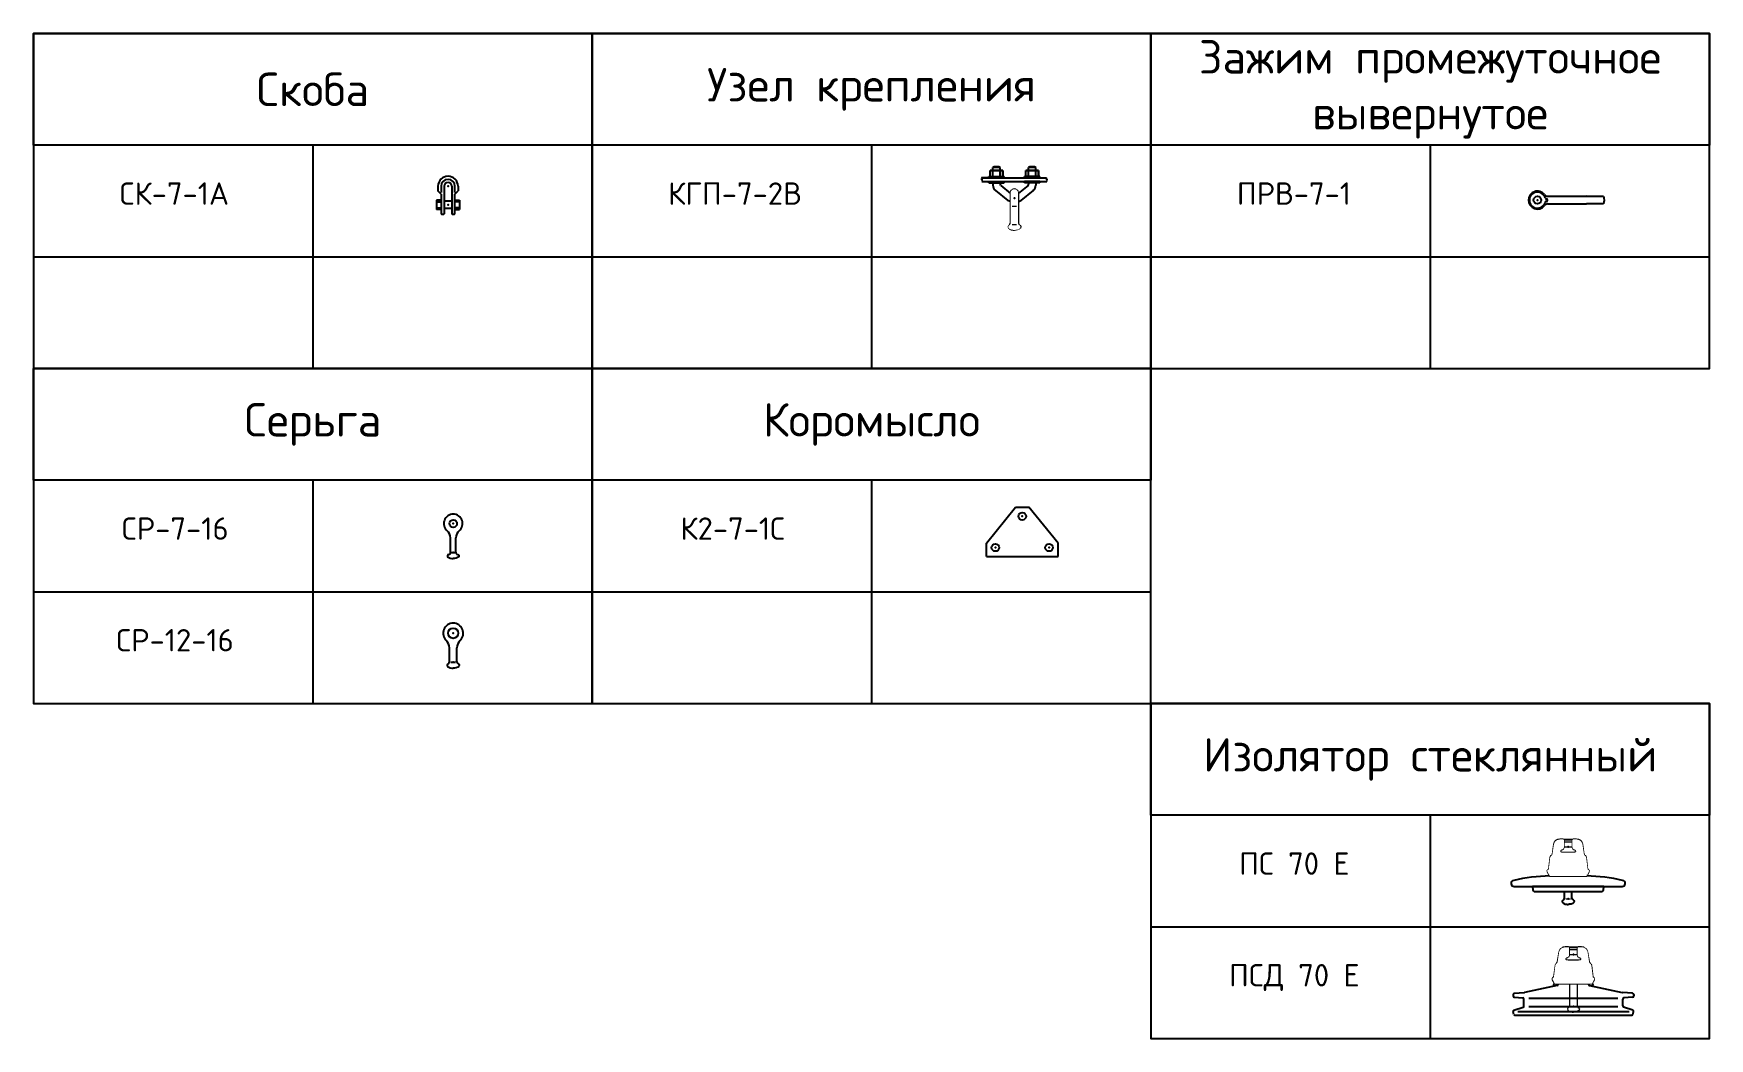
# Model space of a CAD drawing. Header units: millimetres. Extents: x -4267 to 5733, y 1696 to 6196.
# Drawn here: x 1983 to 5733, y 3946 to 6196 of the extents above; entities that cross this region are included whole.
import ezdxf

# ---------------------------------------------------------------- set-up
doc = ezdxf.new("R2010")
doc.units = ezdxf.units.MM
doc.set_wipeout_variables(frame=1)
for name, color, linetype, lineweight in [('OPP_0', 7, 'Continuous', 40), ('OPP_Арматура', 7, 'Continuous', 40), ('OPP_Тонкая', 94, 'Continuous', 9)]:
    doc.layers.add(name, color=color, linetype=linetype, lineweight=lineweight)
doc.styles.add('ГОСТ', font='isocpeur.ttf', dxfattribs={"height": 2.5})

# ---------------------------------------------------------------- blocks, each defined once
blk = doc.blocks.new('*U22')
at = {"layer": 'OPP_Арматура', "color": 0, "linetype": 'ByBlock', "lineweight": -2, "ltscale": 0.2}
for p, q in [((-6, -64.4), (-6, -32.2)), ((5.9, -64.4), (5.9, -32.2))]:
    blk.add_line(p, q, dxfattribs=at)
at = {"layer": 'OPP_Арматура', "color": 0, "linetype": 'ByBlock', "lineweight": -2}
blk.add_line((-4, -65), (4, -65), dxfattribs=at)
at = {"layer": 'OPP_Арматура', "color": 0, "linetype": 'ByBlock', "lineweight": -2, "ltscale": 0.2}
blk.add_circle((0, 0), 8.5, dxfattribs=at)
for centre, start, end in [((0, 0), 309.9162, 230.0838), ((-27, -32.2), 0, 50.0838), ((26.9, -32.2), 129.9162, 180)]:
    blk.add_arc(centre, 21, start, end, dxfattribs=at)
at = {"layer": 'OPP_Арматура', "color": 0, "linetype": 'ByBlock', "lineweight": -2}
for centre, start, end in [((-10.9, -64.6), 278.7877, 2.0925), ((10.9, -64.6), 177.9075, 261.2123)]:
    blk.add_arc(centre, 4.91, start, end, dxfattribs=at)
for points in [[(-10.1, -69.5), (-11.6, -69.8), (-15.8, -74.8), (-5.6, -78.3), (-0.9, -78.4), (0, -78.4)], [(10.1, -69.5), (11.6, -69.8), (15.8, -74.8), (5.6, -78.3), (0.9, -78.4), (0, -78.4)]]:
    blk.add_open_spline(points, degree=3, knots=[2.773022, 2.773022, 2.773022, 2.773022, 3.498799, 6.436139, 7.18065, 7.18065, 7.18065, 7.18065], dxfattribs=at)
at = {"layer": 'OPP_Арматура', "color": 0, "linetype": 'ByBlock', "lineweight": -2, "ltscale": 0.2}
for p in [(0, 0), (0, -65)]:
    blk.add_point(p, dxfattribs=at)
blk = doc.blocks.new('*U28')
at = {"layer": 'OPP_Арматура', "color": 0, "linetype": 'ByBlock', "lineweight": -2, "ltscale": 0.2}
for p, q in [((-8.5, 0.6), (-8.5, 32.4)), ((8.5, 0.6), (8.5, 32.4))]:
    blk.add_line(p, q, dxfattribs=at)
at = {"layer": 'OPP_Арматура', "color": 0, "linetype": 'ByBlock', "lineweight": -2}
blk.add_line((-5, 0), (5, 0), dxfattribs=at)
at = {"layer": 'OPP_Арматура', "color": 0, "linetype": 'ByBlock', "lineweight": -2, "ltscale": 0.2}
blk.add_circle((0, 65), 11.5, dxfattribs=at)
for centre, start, end in [((0, 65), 313.5422, 226.4578), ((-31, 32.4), 0, 46.4578), ((31, 32.4), 133.5422, 180)]:
    blk.add_arc(centre, 22.5, start, end, dxfattribs=at)
at = {"layer": 'OPP_Арматура', "color": 0, "linetype": 'ByBlock', "lineweight": -2}
for centre, start, end in [((-12.2, 0.6), 292.6944, 0), ((12.2, 0.6), 180, 247.3056)]:
    blk.add_arc(centre, 3.75, start, end, dxfattribs=at)
for points in [[(-10.8, -2.9), (-12.6, -3.7), (-15.8, -10.5), (-5.6, -13.3), (-0.9, -13.4), (0, -13.4)], [(10.8, -2.9), (12.6, -3.7), (15.8, -10.5), (5.6, -13.3), (0.9, -13.4), (0, -13.4)]]:
    blk.add_open_spline(points, degree=3, knots=[2.773022, 2.773022, 2.773022, 2.773022, 3.498799, 6.436139, 7.18065, 7.18065, 7.18065, 7.18065], dxfattribs=at)
at = {"layer": 'OPP_Арматура', "color": 0, "linetype": 'ByBlock', "lineweight": -2, "ltscale": 0.2}
for p in [(0, 65), (0, 0)]:
    blk.add_point(p, dxfattribs=at)
blk = doc.blocks.new('СК-7-1А')
at = {"layer": 'OPP_Арматура', "color": 0, "linetype": 'ByBlock', "lineweight": -2}
for p, q in [((-22.5, 41.5), (-22.5, 31)), ((-8.5, 41.5), (-8.5, -20.2)), ((8.5, 41.5), (8.5, -20.2)), ((22.5, 41.5), (22.5, 31)), ((-15.5, 10.5), (-25.5, 10.5)), ((-25.5, 10.5), (-25.5, -10.5)), ((-25.5, 6.5), (-15.5, 6.5)), ((-15.5, 24), (-22.5, 31)), ((-15.5, 24), (-15.5, -20.2)), ((8.5, 8), (-8.5, 8)), ((15.5, 24), (22.5, 31)), ((15.5, -20.2), (15.5, 24)), ((15.5, 10.5), (25.5, 10.5)), ((25.5, 6.5), (15.5, 6.5)), ((25.5, 10.5), (25.5, -10.5)), ((-25.5, -6.5), (-15.5, -6.5)), ((-15.5, -10.5), (-25.5, -10.5)), ((8.5, -8), (-8.5, -8)), ((25.5, -6.5), (15.5, -6.5)), ((15.5, -10.5), (25.5, -10.5))]:
    blk.add_line(p, q, dxfattribs=at)
at = {"layer": 'OPP_Арматура', "color": 0, "linetype": 'ByBlock', "lineweight": -2, "ltscale": 0.05}
for p, q in [((-15.5, 41.5), (-15.5, 27.8)), ((15.5, 27.8), (15.5, 41.5))]:
    blk.add_line(p, q, dxfattribs=at)
at = {"layer": 'OPP_Арматура', "color": 0, "linetype": 'ByBlock', "lineweight": -2}
for centre, radius, start, end in [((0, 41.5), 22.5, 0, 180), ((0, 41.5), 8.5, 0, 180), ((-12, -13.3), 7.72, 243.0571, 296.9429), ((12, -13.3), 7.72, 243.0571, 296.9429)]:
    blk.add_arc(centre, radius, start, end, dxfattribs=at)
at = {"layer": 'OPP_Арматура', "color": 0, "linetype": 'ByBlock', "lineweight": -2, "ltscale": 0.05}
blk.add_arc((0, 41.5), 15.5, 0, 180, dxfattribs=at)
at = {"layer": 'OPP_Арматура', "color": 0, "linetype": 'ByBlock', "lineweight": -2, "ltscale": 0.2}
for p in [(0, 41.5), (0, 0)]:
    blk.add_point(p, dxfattribs=at)
blk = doc.blocks.new('ПРВ-7-1')
at = {"layer": 'OPP_Арматура', "color": 0, "linetype": 'ByBlock', "lineweight": -2}
for p, q in [((20, 3), (19.4, 3)), ((23.6, 8.5), (110, 8.5)), ((111.7, 8), (110, 8.5)), ((148.3, 8), (111.7, 8)), ((20, -3), (19.4, -3)), ((23.6, -8.5), (110, -8.5)), ((111.7, -8), (110, -8.5)), ((148.3, -8), (111.7, -8))]:
    blk.add_line(p, q, dxfattribs=at)
blk.add_circle((0, 0), 8.5, dxfattribs=at)
for centre, radius, start, end in [((0, 0), 20, 38.0731, 321.9269), ((0, 0), 18, 14.4775, 345.5225), ((23.6, 18.5), 10, 218.0731, 270), ((19.4, 5), 2, 194.4775, 270), ((20, 0), 3, 270, 90), ((130, 0), 20, 336.4218, 23.5782), ((23.6, -18.5), 10, 90, 141.9269), ((19.4, -5), 2, 90, 165.5225)]:
    blk.add_arc(centre, radius, start, end, dxfattribs=at)
at = {"layer": 'OPP_Арматура', "color": 0, "linetype": 'ByBlock', "lineweight": -2, "ltscale": 0.2}
blk.add_point((0, 0), dxfattribs=at)
blk = doc.blocks.new('КГП-7-2В')
at = {"color": 0, "linetype": 'ByBlock', "lineweight": -2}
for p, q in [((-73.8, 45.4), (72.3, 45.4)), ((-57, 45.4), (-73.8, 45.4)), ((-57, 45.4), (-57, 48.7)), ((-57, 48.7), (-23, 48.7)), ((-57, 45.4), (-23, 45.4)), ((-54.3, 48.7), (-54.3, 62)), ((-54.3, 48.7), (-54.3, 62)), ((-54.3, 62), (-25.7, 62)), ((-25.7, 62), (-54.3, 62)), ((-45.2, 70.4), (-48, 68.6)), ((-48, 48.7), (-48, 68.6)), ((-32, 68.6), (-48, 68.6)), ((-34.8, 70.4), (-45.2, 70.4)), ((-32, 68.6), (-34.8, 70.4)), ((-32, 48.7), (-32, 68.6)), ((-25.7, 62), (-25.7, 48.7)), ((-25.7, 48.7), (-25.7, 62)), ((-23, 45.4), (-23, 48.7)), ((57, 48.7), (23, 48.7)), ((23, 45.4), (23, 48.7)), ((57, 45.4), (23, 45.4)), ((54.3, 62), (25.7, 62)), ((25.7, 62), (54.3, 62)), ((25.7, 48.7), (25.7, 62)), ((25.7, 48.7), (25.7, 62)), ((34.8, 70.4), (32, 68.6)), ((48, 68.6), (32, 68.6)), ((32, 48.7), (32, 68.6)), ((45.2, 70.4), (34.8, 70.4)), ((48, 68.6), (45.2, 70.4)), ((48, 48.7), (48, 68.6)), ((54.3, 48.7), (54.3, 62)), ((54.3, 62), (54.3, 48.7)), ((57, 45.4), (57, 48.7)), ((-72.7, 37.4), (72.7, 37.4)), ((-57, 34.1), (-57, 37.4)), ((-57, 37.4), (-23, 37.4)), ((-57, 34.1), (-23, 34.1)), ((-51.3, 34.1), (-51.3, 37.4)), ((-48, 34.1), (-48, 29.5)), ((-42.4, 17.1), (-14.7, -5.1)), ((-32, 34.1), (-32, 31.5)), ((-30.6, 28.5), (-8.5, 10.3)), ((-28.7, 34.1), (-28.7, 37.4)), ((-23, 34.1), (-23, 37.4)), ((-8.5, 11.5), (-8.5, -57)), ((30.6, 28.5), (8.5, 10.3)), ((8.5, 11.5), (8.5, -57)), ((42.4, 17.1), (14.3, -5.5)), ((23, 34.1), (23, 37.4)), ((57, 37.4), (23, 37.4)), ((57, 34.1), (23, 34.1)), ((28.7, 34.1), (28.7, 37.4)), ((32, 34.1), (32, 31.5)), ((48, 34.1), (48, 29.5)), ((51.3, 34.1), (51.3, 37.4)), ((57, 34.1), (57, 37.4))]:
    blk.add_line(p, q, dxfattribs=at)
for centre, radius, start, end in [((-31.2, 29.7), 16.9, 180.7329, 228.3405), ((-28, 31.5), 4, 180, 228.8407), ((0, 11.5), 8.5, 0, 180), ((28, 31.5), 4, 311.1593, 0), ((31.2, 29.7), 16.9, 311.6595, 359.2671), ((0.3, 32.4), 40.4, 248.1771, 257.4031), ((0.3, 32.4), 40.4, 281.6781, 290.3013), ((-12.2, -57), 3.75, 292.6944, 0), ((12.2, -57), 3.75, 180, 247.3056)]:
    blk.add_arc(centre, radius, start, end, dxfattribs=at)
at = {"color": 0, "linetype": 'ByBlock', "lineweight": 9}
for points in [[(-73.8, 45.4), (-75.1, 43.7), (-70.6, 40.9), (-72.7, 37.4)], [(72.3, 45.4), (70.5, 43.7), (74.2, 41), (72.7, 37.4)]]:
    blk.add_open_spline(points, degree=3, dxfattribs=at)
at = {"color": 0, "linetype": 'ByBlock', "lineweight": -2}
for points in [[(-10.8, -60.5), (-12.6, -61.3), (-15.8, -68.1), (-5.6, -70.9), (-0.9, -71), (0, -71)], [(10.8, -60.5), (12.6, -61.3), (15.8, -68.1), (5.6, -70.9), (0.9, -71), (0, -71)]]:
    blk.add_open_spline(points, degree=3, knots=[2.773022, 2.773022, 2.773022, 2.773022, 3.498799, 6.436139, 7.18065, 7.18065, 7.18065, 7.18065], dxfattribs=at)
at = {"layer": 'OPP_Арматура', "color": 0, "linetype": 'ByBlock', "lineweight": -2, "ltscale": 0.2}
for p in [(-72.7, 41.5), (72.6, 41.5)]:
    blk.add_point(p, dxfattribs=at)
at = {"color": 0, "linetype": 'ByBlock', "lineweight": -2}
blk.add_wipeout([(-8.5, 11.5), (-8.5, -57), (-8.9, -58.8), (-10, -60), (-10.8, -60.5), (-12.2, -61.4), (-13.3, -63.2), (-13.4, -65), (-12.8, -66.7), (-11.6, -68), (-9.2, -69.4), (-7, -70.1), (-5.1, -70.6), (-2.4, -70.9), (1.3, -71), (4, -70.7), (7.1, -70.1), (9.2, -69.4), (11, -68.4), (12.4, -67.2), (13.1, -66.1), (13.5, -64.7), (13, -62.4), (11.9, -61.1), (11.2, -60.6), (9.6, -59.7), (8.7, -58.2), (8.5, -57), (8.5, 10.3), (8.1, 14), (7.3, 15.8), (5.3, 18.2), (3.5, 19.3), (1.6, 19.9), (0, 20), (-1.8, 19.8), (-4.2, 18.9), (-6.2, 17.4), (-7.2, 16), (-8.1, 14)], dxfattribs=at)
at = {"color": 0, "linetype": 'ByBlock', "lineweight": 9}
for p, q in [((-5, -18), (5, -18)), ((-5, -58.6), (5, -58.6))]:
    blk.add_line(p, q, dxfattribs=at)
at = {"layer": 'OPP_Арматура', "color": 0, "linetype": 'ByBlock', "lineweight": -2, "ltscale": 0.2}
blk.add_point((0, 0), dxfattribs=at)
blk = doc.blocks.new('К2-7-1С')
at = {"layer": 'OPP_Арматура', "color": 0, "linetype": 'ByBlock', "lineweight": -2, "ltscale": 0.2}
for p, q in [((-80, -60), (-15, 20)), ((-15, 20), (15, 20)), ((80, -60), (15, 20)), ((-80, -90), (-80, -60)), ((80, -90), (80, -60)), ((-80, -90), (80, -90))]:
    blk.add_line(p, q, dxfattribs=at)
for centre in [(0, 0), (-60, -70), (60, -70)]:
    blk.add_circle(centre, 8.5, dxfattribs=at)
for p in [(0, 0), (-60, -70), (60, -70)]:
    blk.add_point(p, dxfattribs=at)
blk = doc.blocks.new('ПС 70 Е')
at = {"layer": 'OPP_Арматура', "color": 0, "linetype": 'ByBlock', "lineweight": 9}
for p, q in [((9.6, 10.6), (-9.6, 10.6)), ((-9.6, 0), (9.6, 0))]:
    blk.add_line(p, q, dxfattribs=at)
at = {"layer": 'OPP_Арматура', "color": 0, "linetype": 'ByBlock', "lineweight": -2}
blk.add_line((-40.3, -24.5), (-43.5, -50.4), dxfattribs=at)
at = {"layer": 'OPP_Арматура', "color": 0, "linetype": 'ByBlock', "lineweight": 9, "ltscale": 0.1}
blk.add_line((-5, -116.4), (5, -116.4), dxfattribs=at)
at = {"layer": 'OPP_Арматура', "color": 0, "linetype": 'ByBlock', "lineweight": -2, "ltscale": 0.2}
blk.add_lwpolyline([(41.6, -65), (46.4, -55.4, 0.458893), (44.8, -51.6), (44.6, -51.5, -0.34061), (43.5, -50.4), (40.3, -24.5, 0.213929), (37.7, -20.3, -0.207505), (35.2, -16.3), (32, 4.9, 0.371288), (18.5, 16.5), (11.3, 16.5, 0.368125), (9.6, 14.8), (9.6, 0), (9.7, -1.4), (10.2, -3.1), (11.3, -4.4), (12.8, -5.4), (15, -6.2), (16.6, -7.1), (17.5, -8.1), (17.9, -9.1), (17.9, -11), (17.2, -11.9), (15.8, -12.6), (14.3, -13), (11.5, -13.2), (-11.5, -13.2), (-14.3, -13), (-15.8, -12.6), (-17.2, -11.9), (-17.9, -11), (-17.9, -9.1), (-17.5, -8.1), (-16.6, -7.1), (-15, -6.2), (-12.8, -5.4), (-11.3, -4.4), (-10.2, -3.1), (-9.7, -1.4), (-9.6, 0), (-9.6, 14.8, 0.368125), (-11.3, 16.5), (-18.5, 16.5, 0.371288), (-32, 4.9), (-35.2, -16.3, -0.207505), (-37.7, -20.3, 0.213929), (-40.3, -24.5), (-43.5, -50.4, -0.34061), (-44.6, -51.5), (-44.8, -51.6, 0.458893), (-46.4, -55.4), (-41.6, -65)], format="xyb", close=True, dxfattribs=at)
blk.add_lwpolyline([(-11.3, 16.5), (11.6, 16.5)], dxfattribs=at)
at = {"layer": 'OPP_Арматура', "color": 0, "linetype": 'ByBlock', "lineweight": -2}
blk.add_lwpolyline([(0, -99.8), (76.3, -99.8, 0.373485), (79.4, -96.7), (80, -88.8), (0, -88.8), (-80, -88.8), (-79.4, -96.7, 0.373485), (-76.3, -99.8)], format="xyb", close=True, dxfattribs=at)
for points in [[(-8.5, -114.9), (-8.5, -99.8)], [(8.5, -114.9), (8.5, -99.8)]]:
    blk.add_lwpolyline(points, dxfattribs=at)
for centre, radius, start, end in [((-44, -54.2), 2.72, 107.9647, 206.5651), ((-12.2, -114.9), 3.75, 292.6944, 0), ((12.3, -114.9), 3.75, 180, 247.3056)]:
    blk.add_arc(centre, radius, start, end, dxfattribs=at)
for points in [[(-10.8, -118.3), (-12.6, -119.1), (-15.8, -125.9), (-5.6, -128.8), (-0.9, -128.8), (0, -128.8)], [(10.8, -118.3), (12.6, -119.1), (15.8, -125.9), (5.6, -128.8), (0.9, -128.8), (0, -128.8)]]:
    blk.add_open_spline(points, degree=3, knots=[2.773022, 2.773022, 2.773022, 2.773022, 3.498799, 6.436139, 7.18065, 7.18065, 7.18065, 7.18065], dxfattribs=at)
at = {"layer": 'OPP_Арматура', "color": 0, "linetype": 'ByBlock', "lineweight": -2, "ltscale": 0.2}
blk.add_point((0, -116.4), dxfattribs=at)
at = {"color": 0, "linetype": 'ByBlock', "lineweight": -2}
blk.add_wipeout([(0, -13.2), (-11.5, -13.2), (-12.9, -13.1), (-14.3, -13), (-15.1, -12.8), (-15.8, -12.6), (-16.5, -12.2), (-17.2, -11.9), (-17.5, -11.4), (-17.9, -11), (-17.9, -10.1), (-17.9, -9.1), (-17.7, -8.6), (-17.1, -7.6), (-16.6, -7.1), (-15.8, -6.6), (-15, -6.2), (-13.9, -5.8), (-12.8, -5.4), (-12.1, -4.9), (-11.3, -4.4), (-10.7, -3.8), (-10.2, -3.1), (-9.9, -2.3), (-9.7, -1.4), (-9.6, -0.7), (-9.6, 0), (-9.6, 10.6), (-9.6, 14.8), (-10.1, 16), (-11.3, 16.5), (-18.5, 16.5), (-24.6, 15), (-27.4, 13.2), (-28.8, 11.8), (-30.8, 8.7), (-32, 4.9), (-35.2, -16.3), (-35.7, -17.9), (-36, -18.6), (-36.7, -19.4), (-37.7, -20.3), (-38.3, -20.8), (-39.4, -22.1), (-40, -23.3), (-40.3, -24.5), (-43.5, -50.4), (-43.8, -51.1), (-44.6, -51.5), (-45.6, -52), (-46.5, -53.1), (-46.7, -53.9), (-46.6, -54.7), (-46.4, -55.4), (-41.6, -65), (41.6, -65), (46.4, -55.4), (46.7, -54.3), (46.6, -53.5), (46.1, -52.4), (45.7, -52.1), (44.8, -51.6), (44.1, -51.4), (43.8, -51.1), (43.5, -50.4), (40.3, -24.5), (40, -23.3), (39.4, -22.1), (39, -21.5), (38, -20.6), (37.7, -20.3), (37.1, -19.9), (36.4, -19.1), (36, -18.6), (35.4, -17.3), (35.2, -16.3), (32, 4.9), (31.5, 7.1), (30.3, 9.7), (29.2, 11.3), (27.4, 13.2), (26.2, 14.1), (25.1, 14.8), (23.8, 15.4), (22, 16), (20.3, 16.4), (18.5, 16.5), (11.6, 16.5), (10.8, 16.4), (10.1, 16), (9.8, 15.4), (9.6, 14.8), (9.6, 0), (9.7, -1.4), (9.9, -2.3), (10.2, -3.1), (10.7, -3.8), (11.3, -4.4), (12.1, -4.9), (12.8, -5.4), (13.9, -5.8), (15, -6.2), (15.8, -6.6), (16.6, -7.1), (17.1, -7.6), (17.5, -8.1), (17.7, -8.6), (17.9, -9.1), (17.9, -10.1), (17.9, -11), (17.5, -11.4), (17.2, -11.9), (16.5, -12.2), (15.8, -12.6), (15.1, -12.8), (14.3, -13), (12.9, -13.1), (11.5, -13.2)], dxfattribs=at).dxf.layer = 'OPP_Арматура'
at = {"layer": 'OPP_Арматура', "color": 0, "linetype": 'ByBlock', "lineweight": -2}
blk.add_lwpolyline([(-41.6, -65, 0.047864), (-121.9, -75, 0.901613), (-120.5, -88.8), (120.5, -88.8, 0.901613), (121.9, -75, 0.047864), (41.6, -65)], format="xyb", dxfattribs=at)
at = {"layer": 'OPP_Арматура', "color": 0, "linetype": 'ByBlock', "lineweight": -2, "ltscale": 0.2}
blk.add_point((0, 0), dxfattribs=at)
blk = doc.blocks.new('ПСД 70 Е')
at = {"layer": 'OPP_Арматура', "color": 0, "linetype": 'ByBlock', "lineweight": 9}
for p, q in [((9.6, 10.6), (-9.6, 10.6)), ((-9.6, 0), (9.6, 0))]:
    blk.add_line(p, q, dxfattribs=at)
at = {"layer": 'OPP_Арматура', "color": 0, "linetype": 'ByBlock', "lineweight": -2}
for p, q in [((-40.3, -24.5), (-43.5, -50.4)), ((-35.9, -69), (-109.5, -84.6)), ((-34, -65), (-34, -66.5)), ((34, -65), (34, -66.5)), ((35.9, -69), (109.5, -84.6)), ((-135, -89.3), (-135, -92.4)), ((-132.5, -86.6), (-110.1, -84.7)), ((-132.5, -95.1), (-113, -96.7)), ((-110.6, -115), (-110.6, -99.4)), ((-99.6, -97.6), (99.6, -97.6)), ((132.5, -86.6), (110.1, -84.7)), ((110.6, -115), (110.6, -99.4)), ((132.5, -95.1), (113, -96.7)), ((135, -89.3), (135, -92.4)), ((-133.4, -133.7), (-134.9, -127.9)), ((-133.2, -124.6), (-112.4, -117.6)), ((-130.7, -135.7), (130.7, -135.7)), ((-124.6, -127.2), (124.6, -127.2)), ((-99.6, -116.4), (99.6, -116.4)), ((133.2, -124.6), (112.4, -117.6)), ((133.4, -133.7), (134.9, -127.9))]:
    blk.add_line(p, q, dxfattribs=at)
at = {"layer": 'OPP_Арматура', "color": 0, "linetype": 'ByBlock', "lineweight": 9, "ltscale": 0.1}
for p, q in [((-8.5, -65), (-8.5, -114.9)), ((8.5, -65), (8.5, -114.9))]:
    blk.add_line(p, q, dxfattribs=at)
at = {"layer": 'OPP_Арматура', "color": 0, "linetype": 'ByBlock', "lineweight": -2, "ltscale": 0.2}
blk.add_lwpolyline([(41.6, -65), (46.4, -55.4, 0.458893), (44.8, -51.6), (44.6, -51.5, -0.34061), (43.5, -50.4), (40.3, -24.5, 0.213929), (37.7, -20.3, -0.207505), (35.2, -16.3), (32, 4.9, 0.371288), (18.5, 16.5), (11.3, 16.5, 0.368125), (9.6, 14.8), (9.6, 0), (9.7, -1.4), (10.2, -3.1), (11.3, -4.4), (12.8, -5.4), (15, -6.2), (16.6, -7.1), (17.5, -8.1), (17.9, -9.1), (17.9, -11), (17.2, -11.9), (15.8, -12.6), (14.3, -13), (11.5, -13.2), (-11.5, -13.2), (-14.3, -13), (-15.8, -12.6), (-17.2, -11.9), (-17.9, -11), (-17.9, -9.1), (-17.5, -8.1), (-16.6, -7.1), (-15, -6.2), (-12.8, -5.4), (-11.3, -4.4), (-10.2, -3.1), (-9.7, -1.4), (-9.6, 0), (-9.6, 14.8, 0.368125), (-11.3, 16.5), (-18.5, 16.5, 0.371288), (-32, 4.9), (-35.2, -16.3, -0.207505), (-37.7, -20.3, 0.213929), (-40.3, -24.5), (-43.5, -50.4, -0.34061), (-44.6, -51.5), (-44.8, -51.6, 0.458893), (-46.4, -55.4), (-41.6, -65)], format="xyb", close=True, dxfattribs=at)
blk.add_lwpolyline([(-11.3, 16.5), (11.6, 16.5)], dxfattribs=at)
at = {"layer": 'OPP_Арматура', "color": 0, "linetype": 'ByBlock', "lineweight": -2}
for centre, radius, start, end in [((-44, -54.2), 2.72, 107.9647, 206.5651), ((-41.6, -67.6), 2.58, 90, 270), ((-36.5, -66.5), 2.5, 281.9775, 0), ((36.5, -66.5), 2.5, 180, 258.0225), ((41.6, -67.6), 2.58, 270, 90), ((-132.3, -89.3), 2.72, 94.7636, 180), ((-132.3, -92.4), 2.72, 180, 265.2364), ((-113.3, -99.4), 2.72, 0, 85.2364), ((-110.6, -79.3), 5.43, 274.7636, 281.9775), ((110.6, -79.3), 5.43, 258.0225, 265.2364), ((113.3, -99.4), 2.72, 94.7636, 180), ((132.3, -89.3), 2.72, 0, 85.2364), ((132.3, -92.4), 2.72, 274.7636, 0), ((-132.3, -127.2), 2.72, 108.8039, 195.1457), ((-130.7, -133), 2.72, 195.1457, 270), ((-113.3, -115), 2.72, 288.8039, 0), ((113.3, -115), 2.72, 180, 251.1961), ((130.7, -133), 2.72, 270, 344.8543), ((132.3, -127.2), 2.72, 344.8543, 71.1961)]:
    blk.add_arc(centre, radius, start, end, dxfattribs=at)
at = {"layer": 'OPP_Арматура', "color": 0, "linetype": 'ByBlock', "lineweight": 9, "ltscale": 0.1}
for centre, start, end in [((-12.2, -114.9), 292.6944, 0), ((12.3, -114.9), 180, 247.3056)]:
    blk.add_arc(centre, 3.75, start, end, dxfattribs=at)
for points in [[(-10.8, -118.3), (-12.6, -119.1), (-15.8, -125.9), (-5.6, -128.8), (-0.9, -128.8), (0, -128.8)], [(10.8, -118.3), (12.6, -119.1), (15.8, -125.9), (5.6, -128.8), (0.9, -128.8), (0, -128.8)]]:
    blk.add_open_spline(points, degree=3, knots=[2.773022, 2.773022, 2.773022, 2.773022, 3.498799, 6.436139, 7.18065, 7.18065, 7.18065, 7.18065], dxfattribs=at)
at = {"layer": 'OPP_Арматура', "color": 0, "linetype": 'ByBlock', "lineweight": -2, "ltscale": 0.2}
blk.add_point((0, -116.4), dxfattribs=at)
at = {"color": 0, "linetype": 'ByBlock', "lineweight": -2}
blk.add_wipeout([(0, -13.2), (-11.5, -13.2), (-12.9, -13.1), (-14.3, -13), (-15.1, -12.8), (-15.8, -12.6), (-16.5, -12.2), (-17.2, -11.9), (-17.5, -11.4), (-17.9, -11), (-17.9, -10.1), (-17.9, -9.1), (-17.7, -8.6), (-17.1, -7.6), (-16.6, -7.1), (-15.8, -6.6), (-15, -6.2), (-13.9, -5.8), (-12.8, -5.4), (-12.1, -4.9), (-11.3, -4.4), (-10.7, -3.8), (-10.2, -3.1), (-9.9, -2.3), (-9.7, -1.4), (-9.6, -0.7), (-9.6, 0), (-9.6, 10.6), (-9.6, 14.8), (-10.1, 16), (-11.3, 16.5), (-18.5, 16.5), (-24.6, 15), (-27.4, 13.2), (-28.8, 11.8), (-30.8, 8.7), (-32, 4.9), (-35.2, -16.3), (-35.7, -17.9), (-36, -18.6), (-36.7, -19.4), (-37.7, -20.3), (-38.3, -20.8), (-39.4, -22.1), (-40, -23.3), (-40.3, -24.5), (-43.5, -50.4), (-43.8, -51.1), (-44.6, -51.5), (-45.6, -52), (-46.5, -53.1), (-46.7, -53.9), (-46.6, -54.7), (-46.4, -55.4), (-41.6, -65), (41.6, -65), (46.4, -55.4), (46.7, -54.3), (46.6, -53.5), (46.1, -52.4), (45.7, -52.1), (44.8, -51.6), (44.1, -51.4), (43.8, -51.1), (43.5, -50.4), (40.3, -24.5), (40, -23.3), (39.4, -22.1), (39, -21.5), (38, -20.6), (37.7, -20.3), (37.1, -19.9), (36.4, -19.1), (36, -18.6), (35.4, -17.3), (35.2, -16.3), (32, 4.9), (31.5, 7.1), (30.3, 9.7), (29.2, 11.3), (27.4, 13.2), (26.2, 14.1), (25.1, 14.8), (23.8, 15.4), (22, 16), (20.3, 16.4), (18.5, 16.5), (11.6, 16.5), (10.8, 16.4), (10.1, 16), (9.8, 15.4), (9.6, 14.8), (9.6, 0), (9.7, -1.4), (9.9, -2.3), (10.2, -3.1), (10.7, -3.8), (11.3, -4.4), (12.1, -4.9), (12.8, -5.4), (13.9, -5.8), (15, -6.2), (15.8, -6.6), (16.6, -7.1), (17.1, -7.6), (17.5, -8.1), (17.7, -8.6), (17.9, -9.1), (17.9, -10.1), (17.9, -11), (17.5, -11.4), (17.2, -11.9), (16.5, -12.2), (15.8, -12.6), (15.1, -12.8), (14.3, -13), (12.9, -13.1), (11.5, -13.2)], dxfattribs=at).dxf.layer = 'OPP_Арматура'
at = {"layer": 'OPP_Арматура', "color": 0, "linetype": 'ByBlock', "lineweight": -2, "ltscale": 0.2}
blk.add_point((0, 0), dxfattribs=at)

msp = doc.modelspace()

# ---------------------------------------------------------------- linework, layer by layer
at = {"ltscale": 0.2}
for p, q in [((2608.5, 5946.4), (2608.5, 5446.4)), ((3858.5, 5946.4), (3858.5, 5446.4)), ((5108.5, 5946.4), (5108.5, 5446.4)), ((1983.5, 5696.4), (3233.5, 5696.4)), ((3233.5, 5696.4), (4483.5, 5696.4)), ((4483.5, 5696.4), (5733.5, 5696.4)), ((2608.5, 5196.4), (2608.5, 4696.4)), ((3858.5, 5196.4), (3858.5, 4696.4)), ((1983.5, 4946.4), (3233.5, 4946.4)), ((3233.5, 4946.4), (4483.5, 4946.4)), ((5108.5, 4446.4), (5108.5, 3946.4)), ((4483.5, 4196.4), (5733.5, 4196.4))]:
    msp.add_line(p, q, dxfattribs=at)
for points in [[(1983.5, 6196.4), (3233.5, 6196.4), (3233.5, 5946.4), (1983.5, 5946.4)], [(3233.5, 6196.4), (1983.5, 6196.4), (1983.5, 5446.4), (3233.5, 5446.4)], [(3233.5, 6196.4), (4483.5, 6196.4), (4483.5, 5946.4), (3233.5, 5946.4)], [(4483.5, 6196.4), (3233.5, 6196.4), (3233.5, 5446.4), (4483.5, 5446.4)], [(4483.5, 6196.4), (5733.5, 6196.4), (5733.5, 5946.4), (4483.5, 5946.4)], [(5733.5, 6196.4), (4483.5, 6196.4), (4483.5, 5446.4), (5733.5, 5446.4)], [(1983.5, 5446.4), (3233.5, 5446.4), (3233.5, 5196.4), (1983.5, 5196.4)], [(3233.5, 5446.4), (1983.5, 5446.4), (1983.5, 4696.4), (3233.5, 4696.4)], [(3233.5, 5446.4), (4483.5, 5446.4), (4483.5, 5196.4), (3233.5, 5196.4)], [(4483.5, 5446.4), (3233.5, 5446.4), (3233.5, 4696.4), (4483.5, 4696.4)], [(4483.5, 4696.4), (5733.5, 4696.4), (5733.5, 4446.4), (4483.5, 4446.4)], [(5733.5, 4696.4), (4483.5, 4696.4), (4483.5, 3946.4), (5733.5, 3946.4)]]:
    msp.add_lwpolyline(points, close=True)

# ---------------------------------------------------------------- block references
at = {"layer": 'OPP_0', "color": 0, "linetype": 'ByBlock', "lineweight": -2}
for name, p in [('СК-7-1А', (2910.9, 5812.9)), ('ПРВ-7-1', (5348.4, 5823.4)), ('*U22', (2922.5, 5099.3)), ('К2-7-1С', (4195.8, 5115.6)), ('*U28', (2922.5, 4788.8))]:
    msp.add_blockref(name, p, dxfattribs=at)

# ---------------------------------------------------------------- texts
at = {"ltscale": 2, "char_height": 50, "width": 625, "attachment_point": 1, "style": 'ГОСТ'}
for s, insert in [('\\pi312.5;{\\C0;\\P\\pi192.5;СК-7-1А}', (1983.5, 5946.4)), ('\\pi312.5;{\\C0;\\P\\pi170;КГП-7-2В}', (3233.5, 5946.4)), ('\\pi312.5;{\\C0;\\P\\pi192.5;ПРВ-7-1}', (4483.5, 5946.4)), ('\\pi312.5;{\\C0;\\P\\pi197.5;СР-7-16}', (1983.5, 5196.4)), ('\\pi312.5;{\\C0;\\P\\pi197.5;К2-7-1С}', (3233.5, 5196.4)), ('\\pi312.5;{\\C0;\\P\\pi185;СР-12-16}', (1983.5, 4946.4)), ('\\pi312.5;{\\C0;\\P\\pi197.5;ПС 70 Е}', (4483.5, 4446.4)), ('\\pi312.5;{\\C0;\\P\\pi175;ПСД 70 Е}', (4483.5, 4196.4))]:
    msp.add_mtext(s, dxfattribs=dict(at, insert=insert))
at = {"layer": 'OPP_Тонкая', "char_height": 75, "width": 1250, "attachment_point": 5, "style": 'ГОСТ'}
for s, insert in [('Зажим промежуточное вывернутое', (5108.5, 6071.4)), ('Узел крепления', (3858.5, 6071.4)), ('Скоба', (2608.5, 6071.4)), ('Серьга', (2608.5, 5321.4)), ('Коромысло', (3858.5, 5321.4)), ('Изолятор стеклянный ', (5108.5, 4571.4))]:
    msp.add_mtext(s, dxfattribs=dict(at, insert=insert))

# ---------------------------------------------------------------- next in the draw order: block references
at = {"layer": 'OPP_0', "color": 0, "linetype": 'ByBlock', "lineweight": -2}
for name, p in [('КГП-7-2В', (4178.1, 5827.7)), ('ПС 70 Е', (5417.3, 4375.5)), ('ПСД 70 Е', (5428.9, 4134.2))]:
    msp.add_blockref(name, p, dxfattribs=at)

doc.saveas('drawing.dxf')
